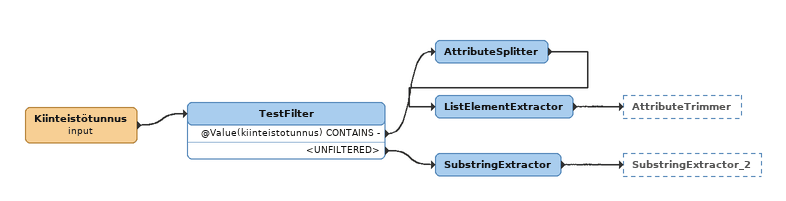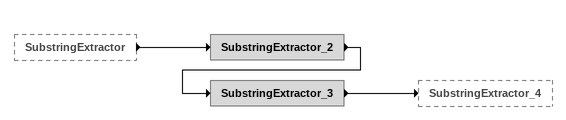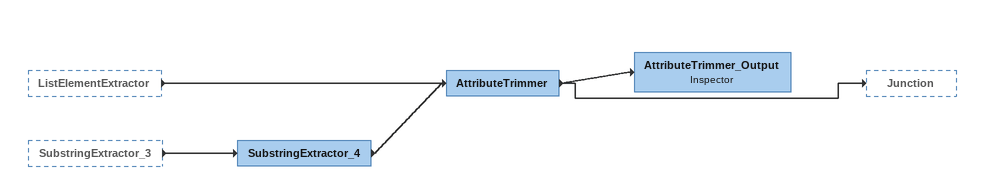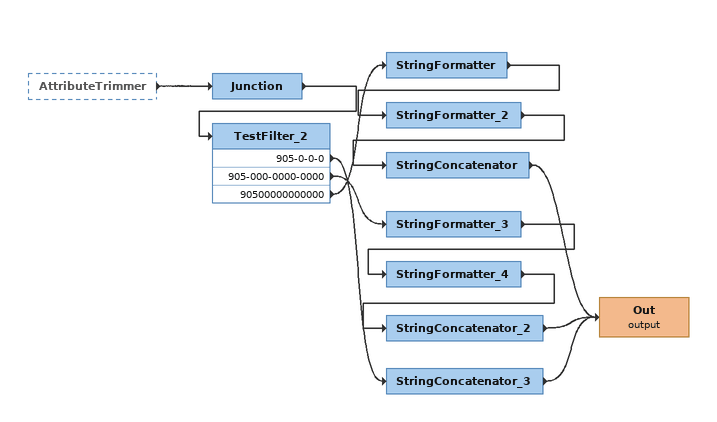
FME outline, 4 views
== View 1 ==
Kiinteistötunnus (input)
    -> TestFilter
TestFilter
    @Value(kiinteistotunnus) CONTAINS - -> AttributeSplitter
    <UNFILTERED> -> SubstringExtractor
AttributeSplitter
    -> ListElementExtractor
ListElementExtractor
    -> AttributeTrimmer
SubstringExtractor
    -> SubstringExtractor_2

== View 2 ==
SubstringExtractor [outside]
    -> SubstringExtractor_2
SubstringExtractor_2
    -> SubstringExtractor_3
SubstringExtractor_3
    -> SubstringExtractor_4

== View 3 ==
ListElementExtractor [outside]
    -> AttributeTrimmer
SubstringExtractor_3 [outside]
    -> SubstringExtractor_4
SubstringExtractor_4
    -> AttributeTrimmer
AttributeTrimmer
    -> Junction
    -> AttributeTrimmer_Output
AttributeTrimmer_Output: Inspector

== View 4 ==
AttributeTrimmer [outside]
    -> Junction
Junction
    -> TestFilter_2
TestFilter_2
    905-0-0-0 -> StringConcatenator_3
    905-000-0000-0000 -> StringFormatter_3
    90500000000000 -> StringFormatter
StringFormatter
    -> StringFormatter_2
StringFormatter_2
    -> StringConcatenator
StringConcatenator
    -> Out (output)
StringFormatter_3
    -> StringFormatter_4
StringFormatter_4
    -> StringConcatenator_2
StringConcatenator_2
    -> Out (output)
StringConcatenator_3
    -> Out (output)
Out (output)
